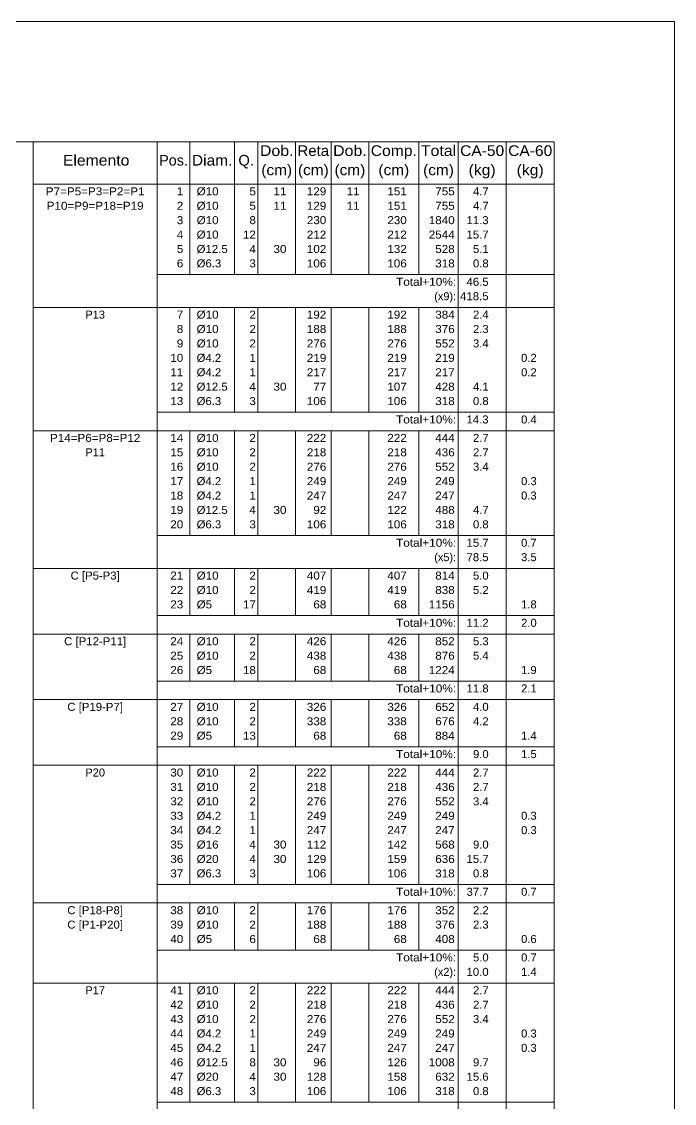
# Model space of a CAD drawing. Header units: millimetres. Extents: x 0 to 84, y 0 to 59.4.
# Drawn here: x 67.7 to 84, y 32.37 to 59.4 of the extents above; entities that cross this region are included whole.
import ezdxf
from ezdxf.enums import TextEntityAlignment as Align

# ---------------------------------------------------------------- set-up
doc = ezdxf.new("R2010")
doc.units = ezdxf.units.MM
for name, color, linetype, lineweight in [('QUAD_BORDA', 1, 'Continuous', 20), ('QUAD_LIMITES', 2, 'Continuous', 0), ('TABELAS', 1, 'Continuous', 9), ('TEXTO_TABELAS', 1, 'Continuous', 0)]:
    doc.layers.add(name, color=color, linetype=linetype, lineweight=lineweight)
doc.styles.add('CYPETXT', font='arial.ttf', dxfattribs={"height": 0.2})

msp = doc.modelspace()

# ---------------------------------------------------------------- linework, layer by layer
at = {"layer": 'QUAD_BORDA', "color": 18, "true_color": 0x000000}
msp.add_lwpolyline([(3, 3), (81, 3), (81, 56.4), (3, 56.4), (3, 3)], close=True, dxfattribs=at)
at = {"layer": 'QUAD_LIMITES', "color": 18, "true_color": 0x000000}
msp.add_lwpolyline([(0, 0), (84, 0), (84, 59.4), (0, 59.4), (0, 0)], close=True, dxfattribs=at)
at = {"layer": 'TABELAS'}
for p, q in [((67.986, 55.29), (67.986, 56.4)), ((67.986, 56.4), (81, 56.4)), ((71.086, 55.29), (71.086, 56.4)), ((71.902, 55.29), (71.902, 56.4)), ((73.014, 55.29), (73.014, 56.4)), ((73.6, 55.29), (73.6, 56.4)), ((74.54, 55.29), (74.54, 56.4)), ((75.428, 55.29), (75.428, 56.4)), ((76.368, 55.29), (76.368, 56.4)), ((77.62, 55.29), (77.62, 56.4)), ((78.6, 55.29), (78.6, 56.4)), ((79.8, 55.29), (79.8, 56.4)), ((81, 55.29), (81, 56.4)), ((67.986, 55.34), (81, 55.34)), ((67.986, 52.31), (67.986, 55.29)), ((71.086, 52.31), (71.086, 55.29)), ((71.902, 53.08), (71.902, 55.29)), ((73.014, 53.08), (73.014, 55.29)), ((73.6, 53.08), (73.6, 55.29)), ((74.54, 53.08), (74.54, 55.29)), ((75.428, 53.08), (75.428, 55.29)), ((76.368, 53.08), (76.368, 55.29)), ((77.62, 53.08), (77.62, 55.29)), ((78.6, 52.31), (78.6, 55.29)), ((79.8, 52.31), (79.8, 55.29)), ((81, 52.31), (81, 55.29)), ((71.086, 53.08), (81, 53.08)), ((67.986, 52.21), (67.986, 52.31)), ((67.986, 52.26), (81, 52.26)), ((67.986, 49.23), (67.986, 52.21)), ((71.086, 52.21), (71.086, 52.31)), ((71.086, 49.23), (71.086, 52.21)), ((71.902, 52.21), (71.902, 52.26)), ((71.902, 49.64), (71.902, 52.21)), ((73.014, 52.21), (73.014, 52.26)), ((73.014, 49.64), (73.014, 52.21)), ((73.6, 52.21), (73.6, 52.26)), ((73.6, 49.64), (73.6, 52.21)), ((74.54, 52.21), (74.54, 52.26)), ((74.54, 49.64), (74.54, 52.21)), ((75.428, 52.21), (75.428, 52.26)), ((75.428, 49.64), (75.428, 52.21)), ((76.368, 52.21), (76.368, 52.26)), ((76.368, 49.64), (76.368, 52.21)), ((77.62, 52.21), (77.62, 52.26)), ((77.62, 49.64), (77.62, 52.21)), ((78.6, 52.21), (78.6, 52.31)), ((78.6, 49.23), (78.6, 52.21)), ((79.8, 52.21), (79.8, 52.31)), ((79.8, 49.23), (79.8, 52.21)), ((81, 52.21), (81, 52.31)), ((81, 49.23), (81, 52.21)), ((71.086, 49.64), (81, 49.64)), ((67.986, 49.13), (67.986, 49.23)), ((71.086, 49.13), (71.086, 49.23)), ((78.6, 49.13), (78.6, 49.23)), ((79.8, 49.13), (79.8, 49.23)), ((81, 49.13), (81, 49.23)), ((67.986, 49.18), (81, 49.18)), ((67.986, 45.79), (67.986, 49.13)), ((71.086, 45.79), (71.086, 49.13)), ((71.902, 49.13), (71.902, 49.18)), ((71.902, 46.56), (71.902, 49.13)), ((73.014, 49.13), (73.014, 49.18)), ((73.014, 46.56), (73.014, 49.13)), ((73.6, 49.13), (73.6, 49.18)), ((73.6, 46.56), (73.6, 49.13)), ((74.54, 49.13), (74.54, 49.18)), ((74.54, 46.56), (74.54, 49.13)), ((75.428, 49.13), (75.428, 49.18)), ((75.428, 46.56), (75.428, 49.13)), ((76.368, 49.13), (76.368, 49.18)), ((76.368, 46.56), (76.368, 49.13)), ((77.62, 49.13), (77.62, 49.18)), ((77.62, 46.56), (77.62, 49.13)), ((78.6, 45.79), (78.6, 49.13)), ((79.8, 45.79), (79.8, 49.13)), ((81, 45.79), (81, 49.13)), ((71.086, 46.56), (81, 46.56)), ((67.986, 45.69), (67.986, 45.79)), ((67.986, 45.74), (81, 45.74)), ((67.986, 44.15), (67.986, 45.69)), ((71.086, 45.69), (71.086, 45.79)), ((71.086, 44.15), (71.086, 45.69)), ((71.902, 45.69), (71.902, 45.74)), ((71.902, 44.56), (71.902, 45.69)), ((73.014, 45.69), (73.014, 45.74)), ((73.014, 44.56), (73.014, 45.69)), ((73.6, 45.69), (73.6, 45.74)), ((73.6, 44.56), (73.6, 45.69)), ((74.54, 45.69), (74.54, 45.74)), ((74.54, 44.56), (74.54, 45.69)), ((75.428, 45.69), (75.428, 45.74)), ((75.428, 44.56), (75.428, 45.69)), ((76.368, 45.69), (76.368, 45.74)), ((76.368, 44.56), (76.368, 45.69)), ((77.62, 45.69), (77.62, 45.74)), ((77.62, 44.56), (77.62, 45.69)), ((78.6, 45.69), (78.6, 45.79)), ((78.6, 44.15), (78.6, 45.69)), ((79.8, 45.69), (79.8, 45.79)), ((79.8, 44.15), (79.8, 45.69)), ((81, 45.69), (81, 45.79)), ((81, 44.15), (81, 45.69)), ((71.086, 44.56), (81, 44.56)), ((67.986, 44.05), (67.986, 44.15)), ((67.986, 44.1), (81, 44.1)), ((71.086, 44.05), (71.086, 44.15)), ((71.902, 44.05), (71.902, 44.1)), ((73.014, 44.05), (73.014, 44.1)), ((73.6, 44.05), (73.6, 44.1)), ((74.54, 44.05), (74.54, 44.1)), ((75.428, 44.05), (75.428, 44.1)), ((76.368, 44.05), (76.368, 44.1)), ((77.62, 44.05), (77.62, 44.1)), ((78.6, 44.05), (78.6, 44.15)), ((79.8, 44.05), (79.8, 44.15)), ((81, 44.05), (81, 44.15)), ((67.986, 42.51), (67.986, 44.05)), ((71.086, 42.51), (71.086, 44.05)), ((71.902, 42.92), (71.902, 44.05)), ((73.014, 42.92), (73.014, 44.05)), ((73.6, 42.92), (73.6, 44.05)), ((74.54, 42.92), (74.54, 44.05)), ((75.428, 42.92), (75.428, 44.05)), ((76.368, 42.92), (76.368, 44.05)), ((77.62, 42.92), (77.62, 44.05)), ((78.6, 42.51), (78.6, 44.05)), ((79.8, 42.51), (79.8, 44.05)), ((81, 42.51), (81, 44.05)), ((71.086, 42.92), (81, 42.92)), ((67.986, 42.41), (67.986, 42.51)), ((67.986, 42.46), (81, 42.46)), ((71.086, 42.41), (71.086, 42.51)), ((71.902, 42.41), (71.902, 42.46)), ((73.014, 42.41), (73.014, 42.46)), ((73.6, 42.41), (73.6, 42.46)), ((74.54, 42.41), (74.54, 42.46)), ((75.428, 42.41), (75.428, 42.46)), ((76.368, 42.41), (76.368, 42.46)), ((77.62, 42.41), (77.62, 42.46)), ((78.6, 42.41), (78.6, 42.51)), ((79.8, 42.41), (79.8, 42.51)), ((81, 42.41), (81, 42.51)), ((67.986, 40.87), (67.986, 42.41)), ((71.086, 40.87), (71.086, 42.41)), ((71.902, 41.28), (71.902, 42.41)), ((73.014, 41.28), (73.014, 42.41)), ((73.6, 41.28), (73.6, 42.41)), ((74.54, 41.28), (74.54, 42.41)), ((75.428, 41.28), (75.428, 42.41)), ((76.368, 41.28), (76.368, 42.41)), ((77.62, 41.28), (77.62, 42.41)), ((78.6, 40.87), (78.6, 42.41)), ((79.8, 40.87), (79.8, 42.41)), ((81, 40.87), (81, 42.41)), ((71.086, 41.28), (81, 41.28)), ((67.986, 40.77), (67.986, 40.87)), ((67.986, 40.82), (81, 40.82)), ((71.086, 40.77), (71.086, 40.87)), ((71.902, 40.77), (71.902, 40.82)), ((73.014, 40.77), (73.014, 40.82)), ((73.6, 40.77), (73.6, 40.82)), ((74.54, 40.77), (74.54, 40.82)), ((75.428, 40.77), (75.428, 40.82)), ((76.368, 40.77), (76.368, 40.82)), ((77.62, 40.77), (77.62, 40.82)), ((78.6, 40.77), (78.6, 40.87)), ((79.8, 40.77), (79.8, 40.87)), ((81, 40.77), (81, 40.87)), ((67.986, 37.43), (67.986, 40.77)), ((71.086, 37.43), (71.086, 40.77)), ((71.902, 37.84), (71.902, 40.77)), ((73.014, 37.84), (73.014, 40.77)), ((73.6, 37.84), (73.6, 40.77)), ((74.54, 37.84), (74.54, 40.77)), ((75.428, 37.84), (75.428, 40.77)), ((76.368, 37.84), (76.368, 40.77)), ((77.62, 37.84), (77.62, 40.77)), ((78.6, 37.43), (78.6, 40.77)), ((79.8, 37.43), (79.8, 40.77)), ((81, 37.43), (81, 40.77)), ((71.086, 37.84), (81, 37.84)), ((67.986, 37.33), (67.986, 37.43)), ((67.986, 37.38), (81, 37.38)), ((67.986, 35.43), (67.986, 37.33)), ((71.086, 37.33), (71.086, 37.43)), ((71.086, 35.43), (71.086, 37.33)), ((71.902, 37.33), (71.902, 37.38)), ((71.902, 36.2), (71.902, 37.33)), ((73.014, 37.33), (73.014, 37.38)), ((73.014, 36.2), (73.014, 37.33)), ((73.6, 37.33), (73.6, 37.38)), ((73.6, 36.2), (73.6, 37.33)), ((74.54, 37.33), (74.54, 37.38)), ((74.54, 36.2), (74.54, 37.33)), ((75.428, 37.33), (75.428, 37.38)), ((75.428, 36.2), (75.428, 37.33)), ((76.368, 37.33), (76.368, 37.38)), ((76.368, 36.2), (76.368, 37.33)), ((77.62, 37.33), (77.62, 37.38)), ((77.62, 36.2), (77.62, 37.33)), ((78.6, 37.33), (78.6, 37.43)), ((78.6, 35.43), (78.6, 37.33)), ((79.8, 37.33), (79.8, 37.43)), ((79.8, 35.43), (79.8, 37.33)), ((81, 37.33), (81, 37.43)), ((81, 35.43), (81, 37.33)), ((71.086, 36.2), (81, 36.2)), ((67.986, 35.33), (67.986, 35.43)), ((71.086, 35.33), (71.086, 35.43)), ((78.6, 35.33), (78.6, 35.43)), ((79.8, 35.33), (79.8, 35.43)), ((81, 35.33), (81, 35.43)), ((67.986, 35.38), (81, 35.38)), ((67.986, 31.99), (67.986, 35.33)), ((71.086, 31.99), (71.086, 35.33)), ((71.902, 35.33), (71.902, 35.38)), ((71.902, 32.4), (71.902, 35.33)), ((73.014, 35.33), (73.014, 35.38)), ((73.014, 32.4), (73.014, 35.33)), ((73.6, 35.33), (73.6, 35.38)), ((73.6, 32.4), (73.6, 35.33)), ((74.54, 35.33), (74.54, 35.38)), ((74.54, 32.4), (74.54, 35.33)), ((75.428, 35.33), (75.428, 35.38)), ((75.428, 32.4), (75.428, 35.33)), ((76.368, 35.33), (76.368, 35.38)), ((76.368, 32.4), (76.368, 35.33)), ((77.62, 35.33), (77.62, 35.38)), ((77.62, 32.4), (77.62, 35.33)), ((78.6, 31.99), (78.6, 35.33)), ((79.8, 31.99), (79.8, 35.33)), ((81, 31.99), (81, 35.33)), ((71.086, 32.4), (81, 32.4))]:
    msp.add_line(p, q, dxfattribs=at)

# ---------------------------------------------------------------- texts
at = {"layer": 'TEXTO_TABELAS', "style": 'CYPETXT'}
for s, height, width, p, p2 in [('Dob.', 0.266667, 1.067476, (73.65, 56.04333), (74.49, 56.04333)), ('Reta', 0.266667, 1.001394, (74.59, 56.04333), (75.378, 56.04333)), ('Dob.', 0.266667, 1.067476, (75.478, 56.04333), (76.318, 56.04333)), ('Comp.', 0.266667, 1.04992, (76.418, 56.04333), (77.57, 56.04333)), ('Total', 0.266667, 1.062552, (77.67, 56.04333), (78.55, 56.04333)), ('CA-50', 0.266667, 1.041731, (78.65, 56.04333), (79.75, 56.04333)), ('CA-60', 0.266667, 1.041731, (79.85, 56.04333), (80.95, 56.04333)), ('Elemento', 0.266667, 1.054768, (68.731, 55.80333), (70.391, 55.80333)), ('Pos.', 0.266667, 0.96052, (71.136, 55.80333), (71.852, 55.80333)), ('Diam.', 0.266667, 1.04029, (71.952, 55.80333), (72.964, 55.80333)), ('Q.', 0.266667, 0.9866, (73.113, 55.80333), (73.501, 55.80333)), ('(cm)', 0.266667, 1.031285, (73.686, 55.56333), (74.454, 55.56333)), ('(cm)', 0.266667, 1.031285, (74.6, 55.56333), (75.368, 55.56333)), ('(cm)', 0.266667, 1.031285, (75.514, 55.56333), (76.282, 55.56333)), ('(cm)', 0.266667, 1.031285, (76.61, 55.56333), (77.378, 55.56333)), ('(cm)', 0.266667, 1.031285, (77.726, 55.56333), (78.494, 55.56333)), ('(kg)', 0.266667, 1.053675, (78.862, 55.56333), (79.538, 55.56333)), ('(kg)', 0.266667, 1.053675, (80.062, 55.56333), (80.738, 55.56333)), ('P7=P5=P3=P2=P1', 0.2, 1.044299, (68.303, 55.06), (70.769, 55.06)), ('1', 0.2, 1.042546, (71.575, 55.06), (71.737, 55.06)), ('%%c10', 0.2, 1.039569, (72.0695, 55.06), (72.6185, 55.06)), ('5', 0.2, 1.042546, (73.388, 55.06), (73.55, 55.06)), ('11', 0.2, 1.042546, (73.989, 55.06), (74.313, 55.06)), ('129', 0.2, 1.042546, (74.822, 55.06), (75.308, 55.06)), ('11', 0.2, 1.042546, (75.817, 55.06), (76.141, 55.06)), ('151', 0.2, 1.042546, (76.832, 55.06), (77.318, 55.06)), ('755', 0.2, 1.042546, (78.029, 55.06), (78.515, 55.06)), ('4.7', 0.2, 1.00411, (78.972, 55.06), (79.362, 55.06)), ('P10=P9=P18=P19', 0.2, 1.041054, (68.327, 54.7), (70.745, 54.7)), ('2', 0.2, 1.042546, (71.575, 54.7), (71.737, 54.7)), ('%%c10', 0.2, 1.039569, (72.0695, 54.7), (72.6185, 54.7)), ('5', 0.2, 1.042546, (73.388, 54.7), (73.55, 54.7)), ('11', 0.2, 1.042546, (73.989, 54.7), (74.313, 54.7)), ('129', 0.2, 1.042546, (74.822, 54.7), (75.308, 54.7)), ('11', 0.2, 1.042546, (75.817, 54.7), (76.141, 54.7)), ('151', 0.2, 1.042546, (76.832, 54.7), (77.318, 54.7)), ('755', 0.2, 1.042546, (78.029, 54.7), (78.515, 54.7)), ('4.7', 0.2, 1.00411, (78.972, 54.7), (79.362, 54.7)), ('3', 0.2, 1.042546, (71.575, 54.34), (71.737, 54.34)), ('%%c10', 0.2, 1.039569, (72.0695, 54.34), (72.6185, 54.34)), ('8', 0.2, 1.042546, (73.388, 54.34), (73.55, 54.34)), ('230', 0.2, 1.042546, (74.822, 54.34), (75.308, 54.34)), ('230', 0.2, 1.042546, (76.832, 54.34), (77.318, 54.34)), ('1840', 0.2, 1.042546, (77.867, 54.34), (78.515, 54.34)), ('11.3', 0.2, 1.015093, (78.81, 54.34), (79.362, 54.34)), ('4', 0.2, 1.042546, (71.575, 53.98), (71.737, 53.98)), ('%%c10', 0.2, 1.039569, (72.0695, 53.98), (72.6185, 53.98)), ('12', 0.2, 1.042546, (73.226, 53.98), (73.55, 53.98)), ('212', 0.2, 1.042546, (74.822, 53.98), (75.308, 53.98)), ('212', 0.2, 1.042546, (76.832, 53.98), (77.318, 53.98)), ('2544', 0.2, 1.042546, (77.867, 53.98), (78.515, 53.98)), ('15.7', 0.2, 1.015093, (78.81, 53.98), (79.362, 53.98)), ('5', 0.2, 1.042546, (71.575, 53.62), (71.737, 53.62)), ('%%c12.5', 0.2, 1.020866, (72.0695, 53.62), (72.8465, 53.62)), ('4', 0.2, 1.042546, (73.388, 53.62), (73.55, 53.62)), ('30', 0.2, 1.042546, (73.989, 53.62), (74.313, 53.62)), ('102', 0.2, 1.042546, (74.822, 53.62), (75.308, 53.62)), ('132', 0.2, 1.042546, (76.832, 53.62), (77.318, 53.62)), ('528', 0.2, 1.042546, (78.029, 53.62), (78.515, 53.62)), ('5.1', 0.2, 1.00411, (78.972, 53.62), (79.362, 53.62)), ('6', 0.2, 1.042546, (71.575, 53.26), (71.737, 53.26)), ('%%c6.3', 0.2, 1.015304, (72.0695, 53.26), (72.6845, 53.26)), ('3', 0.2, 1.042546, (73.388, 53.26), (73.55, 53.26)), ('106', 0.2, 1.042546, (74.822, 53.26), (75.308, 53.26)), ('106', 0.2, 1.042546, (76.832, 53.26), (77.318, 53.26)), ('318', 0.2, 1.042546, (78.029, 53.26), (78.515, 53.26)), ('0.8', 0.2, 1.00411, (78.972, 53.26), (79.362, 53.26)), ('Total+10%:', 0.2, 1.055486, (77.05, 52.8), (78.55, 52.8)), ('46.5', 0.2, 1.015093, (78.81, 52.8), (79.362, 52.8)), ('(x9):', 0.2, 0.977095, (78.004, 52.44), (78.55, 52.44)), ('418.5', 0.2, 1.021194, (78.648, 52.44), (79.362, 52.44)), ('P13', 0.2, 0.989671, (69.29, 51.98), (69.782, 51.98)), ('7', 0.2, 1.042546, (71.575, 51.98), (71.737, 51.98)), ('%%c10', 0.2, 1.039569, (72.0695, 51.98), (72.6185, 51.98)), ('2', 0.2, 1.042546, (73.388, 51.98), (73.55, 51.98)), ('192', 0.2, 1.042546, (74.822, 51.98), (75.308, 51.98)), ('192', 0.2, 1.042546, (76.832, 51.98), (77.318, 51.98)), ('384', 0.2, 1.042546, (78.029, 51.98), (78.515, 51.98)), ('2.4', 0.2, 1.00411, (78.972, 51.98), (79.362, 51.98)), ('8', 0.2, 1.042546, (71.575, 51.62), (71.737, 51.62)), ('%%c10', 0.2, 1.039569, (72.0695, 51.62), (72.6185, 51.62)), ('2', 0.2, 1.042546, (73.388, 51.62), (73.55, 51.62)), ('188', 0.2, 1.042546, (74.822, 51.62), (75.308, 51.62)), ('188', 0.2, 1.042546, (76.832, 51.62), (77.318, 51.62)), ('376', 0.2, 1.042546, (78.029, 51.62), (78.515, 51.62)), ('2.3', 0.2, 1.00411, (78.972, 51.62), (79.362, 51.62)), ('9', 0.2, 1.042546, (71.575, 51.26), (71.737, 51.26)), ('%%c10', 0.2, 1.039569, (72.0695, 51.26), (72.6185, 51.26)), ('2', 0.2, 1.042546, (73.388, 51.26), (73.55, 51.26)), ('276', 0.2, 1.042546, (74.822, 51.26), (75.308, 51.26)), ('276', 0.2, 1.042546, (76.832, 51.26), (77.318, 51.26)), ('552', 0.2, 1.042546, (78.029, 51.26), (78.515, 51.26)), ('3.4', 0.2, 1.00411, (78.972, 51.26), (79.362, 51.26)), ('10', 0.2, 1.042546, (71.413, 50.9), (71.737, 50.9)), ('%%c4.2', 0.2, 1.015304, (72.0695, 50.9), (72.6845, 50.9)), ('1', 0.2, 1.042546, (73.388, 50.9), (73.55, 50.9)), ('219', 0.2, 1.042546, (74.822, 50.9), (75.308, 50.9)), ('219', 0.2, 1.042546, (76.832, 50.9), (77.318, 50.9)), ('219', 0.2, 1.042546, (78.029, 50.9), (78.515, 50.9)), ('0.2', 0.2, 1.00411, (80.172, 50.9), (80.562, 50.9)), ('11', 0.2, 1.042546, (71.413, 50.54), (71.737, 50.54)), ('%%c4.2', 0.2, 1.015304, (72.0695, 50.54), (72.6845, 50.54)), ('1', 0.2, 1.042546, (73.388, 50.54), (73.55, 50.54)), ('217', 0.2, 1.042546, (74.822, 50.54), (75.308, 50.54)), ('217', 0.2, 1.042546, (76.832, 50.54), (77.318, 50.54)), ('217', 0.2, 1.042546, (78.029, 50.54), (78.515, 50.54)), ('0.2', 0.2, 1.00411, (80.172, 50.54), (80.562, 50.54)), ('12', 0.2, 1.042546, (71.413, 50.18), (71.737, 50.18)), ('%%c12.5', 0.2, 1.020866, (72.0695, 50.18), (72.8465, 50.18)), ('4', 0.2, 1.042546, (73.388, 50.18), (73.55, 50.18)), ('30', 0.2, 1.042546, (73.989, 50.18), (74.313, 50.18)), ('77', 0.2, 1.042546, (74.984, 50.18), (75.308, 50.18)), ('107', 0.2, 1.042546, (76.832, 50.18), (77.318, 50.18)), ('428', 0.2, 1.042546, (78.029, 50.18), (78.515, 50.18)), ('4.1', 0.2, 1.00411, (78.972, 50.18), (79.362, 50.18)), ('13', 0.2, 1.042546, (71.413, 49.82), (71.737, 49.82)), ('%%c6.3', 0.2, 1.015304, (72.0695, 49.82), (72.6845, 49.82)), ('3', 0.2, 1.042546, (73.388, 49.82), (73.55, 49.82)), ('106', 0.2, 1.042546, (74.822, 49.82), (75.308, 49.82)), ('106', 0.2, 1.042546, (76.832, 49.82), (77.318, 49.82)), ('318', 0.2, 1.042546, (78.029, 49.82), (78.515, 49.82)), ('0.8', 0.2, 1.00411, (78.972, 49.82), (79.362, 49.82)), ('Total+10%:', 0.2, 1.055486, (77.05, 49.36), (78.55, 49.36)), ('14.3', 0.2, 1.015093, (78.81, 49.36), (79.362, 49.36)), ('0.4', 0.2, 1.00411, (80.172, 49.36), (80.562, 49.36)), ('P14=P6=P8=P12', 0.2, 1.040947, (68.408, 48.9), (70.664, 48.9)), ('14', 0.2, 1.042546, (71.413, 48.9), (71.737, 48.9)), ('%%c10', 0.2, 1.039569, (72.0695, 48.9), (72.6185, 48.9)), ('2', 0.2, 1.042546, (73.388, 48.9), (73.55, 48.9)), ('222', 0.2, 1.042546, (74.822, 48.9), (75.308, 48.9)), ('222', 0.2, 1.042546, (76.832, 48.9), (77.318, 48.9)), ('444', 0.2, 1.042546, (78.029, 48.9), (78.515, 48.9)), ('2.7', 0.2, 1.00411, (78.972, 48.9), (79.362, 48.9)), ('P11', 0.2, 0.989671, (69.29, 48.54), (69.782, 48.54)), ('15', 0.2, 1.042546, (71.413, 48.54), (71.737, 48.54)), ('%%c10', 0.2, 1.039569, (72.0695, 48.54), (72.6185, 48.54)), ('2', 0.2, 1.042546, (73.388, 48.54), (73.55, 48.54)), ('218', 0.2, 1.042546, (74.822, 48.54), (75.308, 48.54)), ('218', 0.2, 1.042546, (76.832, 48.54), (77.318, 48.54)), ('436', 0.2, 1.042546, (78.029, 48.54), (78.515, 48.54)), ('2.7', 0.2, 1.00411, (78.972, 48.54), (79.362, 48.54)), ('16', 0.2, 1.042546, (71.413, 48.18), (71.737, 48.18)), ('%%c10', 0.2, 1.039569, (72.0695, 48.18), (72.6185, 48.18)), ('2', 0.2, 1.042546, (73.388, 48.18), (73.55, 48.18)), ('276', 0.2, 1.042546, (74.822, 48.18), (75.308, 48.18)), ('276', 0.2, 1.042546, (76.832, 48.18), (77.318, 48.18)), ('552', 0.2, 1.042546, (78.029, 48.18), (78.515, 48.18)), ('3.4', 0.2, 1.00411, (78.972, 48.18), (79.362, 48.18)), ('17', 0.2, 1.042546, (71.413, 47.82), (71.737, 47.82)), ('%%c4.2', 0.2, 1.015304, (72.0695, 47.82), (72.6845, 47.82)), ('1', 0.2, 1.042546, (73.388, 47.82), (73.55, 47.82)), ('249', 0.2, 1.042546, (74.822, 47.82), (75.308, 47.82)), ('249', 0.2, 1.042546, (76.832, 47.82), (77.318, 47.82)), ('249', 0.2, 1.042546, (78.029, 47.82), (78.515, 47.82)), ('0.3', 0.2, 1.00411, (80.172, 47.82), (80.562, 47.82)), ('18', 0.2, 1.042546, (71.413, 47.46), (71.737, 47.46)), ('%%c4.2', 0.2, 1.015304, (72.0695, 47.46), (72.6845, 47.46)), ('1', 0.2, 1.042546, (73.388, 47.46), (73.55, 47.46)), ('247', 0.2, 1.042546, (74.822, 47.46), (75.308, 47.46)), ('247', 0.2, 1.042546, (76.832, 47.46), (77.318, 47.46)), ('247', 0.2, 1.042546, (78.029, 47.46), (78.515, 47.46)), ('0.3', 0.2, 1.00411, (80.172, 47.46), (80.562, 47.46)), ('19', 0.2, 1.042546, (71.413, 47.1), (71.737, 47.1)), ('%%c12.5', 0.2, 1.020866, (72.0695, 47.1), (72.8465, 47.1)), ('4', 0.2, 1.042546, (73.388, 47.1), (73.55, 47.1)), ('30', 0.2, 1.042546, (73.989, 47.1), (74.313, 47.1)), ('92', 0.2, 1.042546, (74.984, 47.1), (75.308, 47.1)), ('122', 0.2, 1.042546, (76.832, 47.1), (77.318, 47.1)), ('488', 0.2, 1.042546, (78.029, 47.1), (78.515, 47.1)), ('4.7', 0.2, 1.00411, (78.972, 47.1), (79.362, 47.1)), ('20', 0.2, 1.042546, (71.413, 46.74), (71.737, 46.74)), ('%%c6.3', 0.2, 1.015304, (72.0695, 46.74), (72.6845, 46.74)), ('3', 0.2, 1.042546, (73.388, 46.74), (73.55, 46.74)), ('106', 0.2, 1.042546, (74.822, 46.74), (75.308, 46.74)), ('106', 0.2, 1.042546, (76.832, 46.74), (77.318, 46.74)), ('318', 0.2, 1.042546, (78.029, 46.74), (78.515, 46.74)), ('0.8', 0.2, 1.00411, (78.972, 46.74), (79.362, 46.74)), ('Total+10%:', 0.2, 1.055486, (77.05, 46.28), (78.55, 46.28)), ('15.7', 0.2, 1.015093, (78.81, 46.28), (79.362, 46.28)), ('0.7', 0.2, 1.00411, (80.172, 46.28), (80.562, 46.28)), ('(x5):', 0.2, 0.977095, (78.004, 45.92), (78.55, 45.92)), ('78.5', 0.2, 1.015093, (78.81, 45.92), (79.362, 45.92)), ('3.5', 0.2, 1.00411, (80.172, 45.92), (80.562, 45.92)), ('C [P5-P3]', 0.2, 1.013056, (68.9225, 45.46), (70.1495, 45.46)), ('21', 0.2, 1.042546, (71.413, 45.46), (71.737, 45.46)), ('%%c10', 0.2, 1.039569, (72.0695, 45.46), (72.6185, 45.46)), ('2', 0.2, 1.042546, (73.388, 45.46), (73.55, 45.46)), ('407', 0.2, 1.042546, (74.822, 45.46), (75.308, 45.46)), ('407', 0.2, 1.042546, (76.832, 45.46), (77.318, 45.46)), ('814', 0.2, 1.042546, (78.029, 45.46), (78.515, 45.46)), ('5.0', 0.2, 1.00411, (78.972, 45.46), (79.362, 45.46)), ('22', 0.2, 1.042546, (71.413, 45.1), (71.737, 45.1)), ('%%c10', 0.2, 1.039569, (72.0695, 45.1), (72.6185, 45.1)), ('2', 0.2, 1.042546, (73.388, 45.1), (73.55, 45.1)), ('419', 0.2, 1.042546, (74.822, 45.1), (75.308, 45.1)), ('419', 0.2, 1.042546, (76.832, 45.1), (77.318, 45.1)), ('838', 0.2, 1.042546, (78.029, 45.1), (78.515, 45.1)), ('5.2', 0.2, 1.00411, (78.972, 45.1), (79.362, 45.1)), ('23', 0.2, 1.042546, (71.413, 44.74), (71.737, 44.74)), ('%%c5', 0.2, 1.038327, (72.0695, 44.74), (72.4565, 44.74)), ('17', 0.2, 1.042546, (73.226, 44.74), (73.55, 44.74)), ('68', 0.2, 1.042546, (74.984, 44.74), (75.308, 44.74)), ('68', 0.2, 1.042546, (76.994, 44.74), (77.318, 44.74)), ('1156', 0.2, 1.042546, (77.867, 44.74), (78.515, 44.74)), ('1.8', 0.2, 1.00411, (80.172, 44.74), (80.562, 44.74)), ('Total+10%:', 0.2, 1.055486, (77.05, 44.28), (78.55, 44.28)), ('11.2', 0.2, 1.015093, (78.81, 44.28), (79.362, 44.28)), ('2.0', 0.2, 1.00411, (80.172, 44.28), (80.562, 44.28)), ('C [P12-P11]', 0.2, 1.019078, (68.7605, 43.82), (70.3115, 43.82)), ('24', 0.2, 1.042546, (71.413, 43.82), (71.737, 43.82)), ('%%c10', 0.2, 1.039569, (72.0695, 43.82), (72.6185, 43.82)), ('2', 0.2, 1.042546, (73.388, 43.82), (73.55, 43.82)), ('426', 0.2, 1.042546, (74.822, 43.82), (75.308, 43.82)), ('426', 0.2, 1.042546, (76.832, 43.82), (77.318, 43.82)), ('852', 0.2, 1.042546, (78.029, 43.82), (78.515, 43.82)), ('5.3', 0.2, 1.00411, (78.972, 43.82), (79.362, 43.82)), ('25', 0.2, 1.042546, (71.413, 43.46), (71.737, 43.46)), ('%%c10', 0.2, 1.039569, (72.0695, 43.46), (72.6185, 43.46)), ('2', 0.2, 1.042546, (73.388, 43.46), (73.55, 43.46)), ('438', 0.2, 1.042546, (74.822, 43.46), (75.308, 43.46)), ('438', 0.2, 1.042546, (76.832, 43.46), (77.318, 43.46)), ('876', 0.2, 1.042546, (78.029, 43.46), (78.515, 43.46)), ('5.4', 0.2, 1.00411, (78.972, 43.46), (79.362, 43.46)), ('26', 0.2, 1.042546, (71.413, 43.1), (71.737, 43.1)), ('%%c5', 0.2, 1.038327, (72.0695, 43.1), (72.4565, 43.1)), ('18', 0.2, 1.042546, (73.226, 43.1), (73.55, 43.1)), ('68', 0.2, 1.042546, (74.984, 43.1), (75.308, 43.1)), ('68', 0.2, 1.042546, (76.994, 43.1), (77.318, 43.1)), ('1224', 0.2, 1.042546, (77.867, 43.1), (78.515, 43.1)), ('1.9', 0.2, 1.00411, (80.172, 43.1), (80.562, 43.1)), ('Total+10%:', 0.2, 1.055486, (77.05, 42.64), (78.55, 42.64)), ('11.8', 0.2, 1.015093, (78.81, 42.64), (79.362, 42.64)), ('2.1', 0.2, 1.00411, (80.172, 42.64), (80.562, 42.64)), ('C [P19-P7]', 0.2, 1.016409, (68.8415, 42.18), (70.2305, 42.18)), ('27', 0.2, 1.042546, (71.413, 42.18), (71.737, 42.18)), ('%%c10', 0.2, 1.039569, (72.0695, 42.18), (72.6185, 42.18)), ('2', 0.2, 1.042546, (73.388, 42.18), (73.55, 42.18)), ('326', 0.2, 1.042546, (74.822, 42.18), (75.308, 42.18)), ('326', 0.2, 1.042546, (76.832, 42.18), (77.318, 42.18)), ('652', 0.2, 1.042546, (78.029, 42.18), (78.515, 42.18)), ('4.0', 0.2, 1.00411, (78.972, 42.18), (79.362, 42.18)), ('28', 0.2, 1.042546, (71.413, 41.82), (71.737, 41.82)), ('%%c10', 0.2, 1.039569, (72.0695, 41.82), (72.6185, 41.82)), ('2', 0.2, 1.042546, (73.388, 41.82), (73.55, 41.82)), ('338', 0.2, 1.042546, (74.822, 41.82), (75.308, 41.82)), ('338', 0.2, 1.042546, (76.832, 41.82), (77.318, 41.82)), ('676', 0.2, 1.042546, (78.029, 41.82), (78.515, 41.82)), ('4.2', 0.2, 1.00411, (78.972, 41.82), (79.362, 41.82)), ('29', 0.2, 1.042546, (71.413, 41.46), (71.737, 41.46)), ('%%c5', 0.2, 1.038327, (72.0695, 41.46), (72.4565, 41.46)), ('13', 0.2, 1.042546, (73.226, 41.46), (73.55, 41.46)), ('68', 0.2, 1.042546, (74.984, 41.46), (75.308, 41.46)), ('68', 0.2, 1.042546, (76.994, 41.46), (77.318, 41.46)), ('884', 0.2, 1.042546, (78.029, 41.46), (78.515, 41.46)), ('1.4', 0.2, 1.00411, (80.172, 41.46), (80.562, 41.46)), ('Total+10%:', 0.2, 1.055486, (77.05, 41), (78.55, 41)), ('9.0', 0.2, 1.00411, (78.972, 41), (79.362, 41)), ('1.5', 0.2, 1.00411, (80.172, 41), (80.562, 41)), ('P20', 0.2, 0.989671, (69.29, 40.54), (69.782, 40.54)), ('30', 0.2, 1.042546, (71.413, 40.54), (71.737, 40.54)), ('%%c10', 0.2, 1.039569, (72.0695, 40.54), (72.6185, 40.54)), ('2', 0.2, 1.042546, (73.388, 40.54), (73.55, 40.54)), ('222', 0.2, 1.042546, (74.822, 40.54), (75.308, 40.54)), ('222', 0.2, 1.042546, (76.832, 40.54), (77.318, 40.54)), ('444', 0.2, 1.042546, (78.029, 40.54), (78.515, 40.54)), ('2.7', 0.2, 1.00411, (78.972, 40.54), (79.362, 40.54)), ('31', 0.2, 1.042546, (71.413, 40.18), (71.737, 40.18)), ('%%c10', 0.2, 1.039569, (72.0695, 40.18), (72.6185, 40.18)), ('2', 0.2, 1.042546, (73.388, 40.18), (73.55, 40.18)), ('218', 0.2, 1.042546, (74.822, 40.18), (75.308, 40.18)), ('218', 0.2, 1.042546, (76.832, 40.18), (77.318, 40.18)), ('436', 0.2, 1.042546, (78.029, 40.18), (78.515, 40.18)), ('2.7', 0.2, 1.00411, (78.972, 40.18), (79.362, 40.18)), ('32', 0.2, 1.042546, (71.413, 39.82), (71.737, 39.82)), ('%%c10', 0.2, 1.039569, (72.0695, 39.82), (72.6185, 39.82)), ('2', 0.2, 1.042546, (73.388, 39.82), (73.55, 39.82)), ('276', 0.2, 1.042546, (74.822, 39.82), (75.308, 39.82)), ('276', 0.2, 1.042546, (76.832, 39.82), (77.318, 39.82)), ('552', 0.2, 1.042546, (78.029, 39.82), (78.515, 39.82)), ('3.4', 0.2, 1.00411, (78.972, 39.82), (79.362, 39.82)), ('33', 0.2, 1.042546, (71.413, 39.46), (71.737, 39.46)), ('%%c4.2', 0.2, 1.015304, (72.0695, 39.46), (72.6845, 39.46)), ('1', 0.2, 1.042546, (73.388, 39.46), (73.55, 39.46)), ('249', 0.2, 1.042546, (74.822, 39.46), (75.308, 39.46)), ('249', 0.2, 1.042546, (76.832, 39.46), (77.318, 39.46)), ('249', 0.2, 1.042546, (78.029, 39.46), (78.515, 39.46)), ('0.3', 0.2, 1.00411, (80.172, 39.46), (80.562, 39.46)), ('34', 0.2, 1.042546, (71.413, 39.1), (71.737, 39.1)), ('%%c4.2', 0.2, 1.015304, (72.0695, 39.1), (72.6845, 39.1)), ('1', 0.2, 1.042546, (73.388, 39.1), (73.55, 39.1)), ('247', 0.2, 1.042546, (74.822, 39.1), (75.308, 39.1)), ('247', 0.2, 1.042546, (76.832, 39.1), (77.318, 39.1)), ('247', 0.2, 1.042546, (78.029, 39.1), (78.515, 39.1)), ('0.3', 0.2, 1.00411, (80.172, 39.1), (80.562, 39.1)), ('35', 0.2, 1.042546, (71.413, 38.74), (71.737, 38.74)), ('%%c16', 0.2, 1.039569, (72.0695, 38.74), (72.6185, 38.74)), ('4', 0.2, 1.042546, (73.388, 38.74), (73.55, 38.74)), ('30', 0.2, 1.042546, (73.989, 38.74), (74.313, 38.74)), ('112', 0.2, 1.042546, (74.822, 38.74), (75.308, 38.74)), ('142', 0.2, 1.042546, (76.832, 38.74), (77.318, 38.74)), ('568', 0.2, 1.042546, (78.029, 38.74), (78.515, 38.74)), ('9.0', 0.2, 1.00411, (78.972, 38.74), (79.362, 38.74)), ('36', 0.2, 1.042546, (71.413, 38.38), (71.737, 38.38)), ('%%c20', 0.2, 1.039569, (72.0695, 38.38), (72.6185, 38.38)), ('4', 0.2, 1.042546, (73.388, 38.38), (73.55, 38.38)), ('30', 0.2, 1.042546, (73.989, 38.38), (74.313, 38.38)), ('129', 0.2, 1.042546, (74.822, 38.38), (75.308, 38.38)), ('159', 0.2, 1.042546, (76.832, 38.38), (77.318, 38.38)), ('636', 0.2, 1.042546, (78.029, 38.38), (78.515, 38.38)), ('15.7', 0.2, 1.015093, (78.81, 38.38), (79.362, 38.38)), ('37', 0.2, 1.042546, (71.413, 38.02), (71.737, 38.02)), ('%%c6.3', 0.2, 1.015304, (72.0695, 38.02), (72.6845, 38.02)), ('3', 0.2, 1.042546, (73.388, 38.02), (73.55, 38.02)), ('106', 0.2, 1.042546, (74.822, 38.02), (75.308, 38.02)), ('106', 0.2, 1.042546, (76.832, 38.02), (77.318, 38.02)), ('318', 0.2, 1.042546, (78.029, 38.02), (78.515, 38.02)), ('0.8', 0.2, 1.00411, (78.972, 38.02), (79.362, 38.02)), ('Total+10%:', 0.2, 1.055486, (77.05, 37.56), (78.55, 37.56)), ('37.7', 0.2, 1.015093, (78.81, 37.56), (79.362, 37.56)), ('0.7', 0.2, 1.00411, (80.172, 37.56), (80.562, 37.56)), ('C [P18-P8]', 0.2, 1.016409, (68.8415, 37.1), (70.2305, 37.1)), ('38', 0.2, 1.042546, (71.413, 37.1), (71.737, 37.1)), ('%%c10', 0.2, 1.039569, (72.0695, 37.1), (72.6185, 37.1)), ('2', 0.2, 1.042546, (73.388, 37.1), (73.55, 37.1)), ('176', 0.2, 1.042546, (74.822, 37.1), (75.308, 37.1)), ('176', 0.2, 1.042546, (76.832, 37.1), (77.318, 37.1)), ('352', 0.2, 1.042546, (78.029, 37.1), (78.515, 37.1)), ('2.2', 0.2, 1.00411, (78.972, 37.1), (79.362, 37.1)), ('C [P1-P20]', 0.2, 1.016409, (68.8415, 36.74), (70.2305, 36.74)), ('39', 0.2, 1.042546, (71.413, 36.74), (71.737, 36.74)), ('%%c10', 0.2, 1.039569, (72.0695, 36.74), (72.6185, 36.74)), ('2', 0.2, 1.042546, (73.388, 36.74), (73.55, 36.74)), ('188', 0.2, 1.042546, (74.822, 36.74), (75.308, 36.74)), ('188', 0.2, 1.042546, (76.832, 36.74), (77.318, 36.74)), ('376', 0.2, 1.042546, (78.029, 36.74), (78.515, 36.74)), ('2.3', 0.2, 1.00411, (78.972, 36.74), (79.362, 36.74)), ('40', 0.2, 1.042546, (71.413, 36.38), (71.737, 36.38)), ('%%c5', 0.2, 1.038327, (72.0695, 36.38), (72.4565, 36.38)), ('6', 0.2, 1.042546, (73.388, 36.38), (73.55, 36.38)), ('68', 0.2, 1.042546, (74.984, 36.38), (75.308, 36.38)), ('68', 0.2, 1.042546, (76.994, 36.38), (77.318, 36.38)), ('408', 0.2, 1.042546, (78.029, 36.38), (78.515, 36.38)), ('0.6', 0.2, 1.00411, (80.172, 36.38), (80.562, 36.38)), ('Total+10%:', 0.2, 1.055486, (77.05, 35.92), (78.55, 35.92)), ('5.0', 0.2, 1.00411, (78.972, 35.92), (79.362, 35.92)), ('0.7', 0.2, 1.00411, (80.172, 35.92), (80.562, 35.92)), ('(x2):', 0.2, 0.977095, (78.004, 35.56), (78.55, 35.56)), ('10.0', 0.2, 1.015093, (78.81, 35.56), (79.362, 35.56)), ('1.4', 0.2, 1.00411, (80.172, 35.56), (80.562, 35.56)), ('P17', 0.2, 0.989671, (69.29, 35.1), (69.782, 35.1)), ('41', 0.2, 1.042546, (71.413, 35.1), (71.737, 35.1)), ('%%c10', 0.2, 1.039569, (72.0695, 35.1), (72.6185, 35.1)), ('2', 0.2, 1.042546, (73.388, 35.1), (73.55, 35.1)), ('222', 0.2, 1.042546, (74.822, 35.1), (75.308, 35.1)), ('222', 0.2, 1.042546, (76.832, 35.1), (77.318, 35.1)), ('444', 0.2, 1.042546, (78.029, 35.1), (78.515, 35.1)), ('2.7', 0.2, 1.00411, (78.972, 35.1), (79.362, 35.1)), ('42', 0.2, 1.042546, (71.413, 34.74), (71.737, 34.74)), ('%%c10', 0.2, 1.039569, (72.0695, 34.74), (72.6185, 34.74)), ('2', 0.2, 1.042546, (73.388, 34.74), (73.55, 34.74)), ('218', 0.2, 1.042546, (74.822, 34.74), (75.308, 34.74)), ('218', 0.2, 1.042546, (76.832, 34.74), (77.318, 34.74)), ('436', 0.2, 1.042546, (78.029, 34.74), (78.515, 34.74)), ('2.7', 0.2, 1.00411, (78.972, 34.74), (79.362, 34.74)), ('43', 0.2, 1.042546, (71.413, 34.38), (71.737, 34.38)), ('%%c10', 0.2, 1.039569, (72.0695, 34.38), (72.6185, 34.38)), ('2', 0.2, 1.042546, (73.388, 34.38), (73.55, 34.38)), ('276', 0.2, 1.042546, (74.822, 34.38), (75.308, 34.38)), ('276', 0.2, 1.042546, (76.832, 34.38), (77.318, 34.38)), ('552', 0.2, 1.042546, (78.029, 34.38), (78.515, 34.38)), ('3.4', 0.2, 1.00411, (78.972, 34.38), (79.362, 34.38)), ('44', 0.2, 1.042546, (71.413, 34.02), (71.737, 34.02)), ('%%c4.2', 0.2, 1.015304, (72.0695, 34.02), (72.6845, 34.02)), ('1', 0.2, 1.042546, (73.388, 34.02), (73.55, 34.02)), ('249', 0.2, 1.042546, (74.822, 34.02), (75.308, 34.02)), ('249', 0.2, 1.042546, (76.832, 34.02), (77.318, 34.02)), ('249', 0.2, 1.042546, (78.029, 34.02), (78.515, 34.02)), ('0.3', 0.2, 1.00411, (80.172, 34.02), (80.562, 34.02)), ('45', 0.2, 1.042546, (71.413, 33.66), (71.737, 33.66)), ('%%c4.2', 0.2, 1.015304, (72.0695, 33.66), (72.6845, 33.66)), ('1', 0.2, 1.042546, (73.388, 33.66), (73.55, 33.66)), ('247', 0.2, 1.042546, (74.822, 33.66), (75.308, 33.66)), ('247', 0.2, 1.042546, (76.832, 33.66), (77.318, 33.66)), ('247', 0.2, 1.042546, (78.029, 33.66), (78.515, 33.66)), ('0.3', 0.2, 1.00411, (80.172, 33.66), (80.562, 33.66)), ('46', 0.2, 1.042546, (71.413, 33.3), (71.737, 33.3)), ('%%c12.5', 0.2, 1.020866, (72.0695, 33.3), (72.8465, 33.3)), ('8', 0.2, 1.042546, (73.388, 33.3), (73.55, 33.3)), ('30', 0.2, 1.042546, (73.989, 33.3), (74.313, 33.3)), ('96', 0.2, 1.042546, (74.984, 33.3), (75.308, 33.3)), ('126', 0.2, 1.042546, (76.832, 33.3), (77.318, 33.3)), ('1008', 0.2, 1.042546, (77.867, 33.3), (78.515, 33.3)), ('9.7', 0.2, 1.00411, (78.972, 33.3), (79.362, 33.3)), ('47', 0.2, 1.042546, (71.413, 32.94), (71.737, 32.94)), ('%%c20', 0.2, 1.039569, (72.0695, 32.94), (72.6185, 32.94)), ('4', 0.2, 1.042546, (73.388, 32.94), (73.55, 32.94)), ('30', 0.2, 1.042546, (73.989, 32.94), (74.313, 32.94)), ('128', 0.2, 1.042546, (74.822, 32.94), (75.308, 32.94)), ('158', 0.2, 1.042546, (76.832, 32.94), (77.318, 32.94)), ('632', 0.2, 1.042546, (78.029, 32.94), (78.515, 32.94)), ('15.6', 0.2, 1.015093, (78.81, 32.94), (79.362, 32.94)), ('48', 0.2, 1.042546, (71.413, 32.58), (71.737, 32.58)), ('%%c6.3', 0.2, 1.015304, (72.0695, 32.58), (72.6845, 32.58)), ('3', 0.2, 1.042546, (73.388, 32.58), (73.55, 32.58)), ('106', 0.2, 1.042546, (74.822, 32.58), (75.308, 32.58)), ('106', 0.2, 1.042546, (76.832, 32.58), (77.318, 32.58)), ('318', 0.2, 1.042546, (78.029, 32.58), (78.515, 32.58)), ('0.8', 0.2, 1.00411, (78.972, 32.58), (79.362, 32.58))]:
    msp.add_text(s, height=height, dxfattribs=dict(at, width=width)).set_placement(p, p2, align=Align.FIT)

doc.saveas('drawing.dxf')
